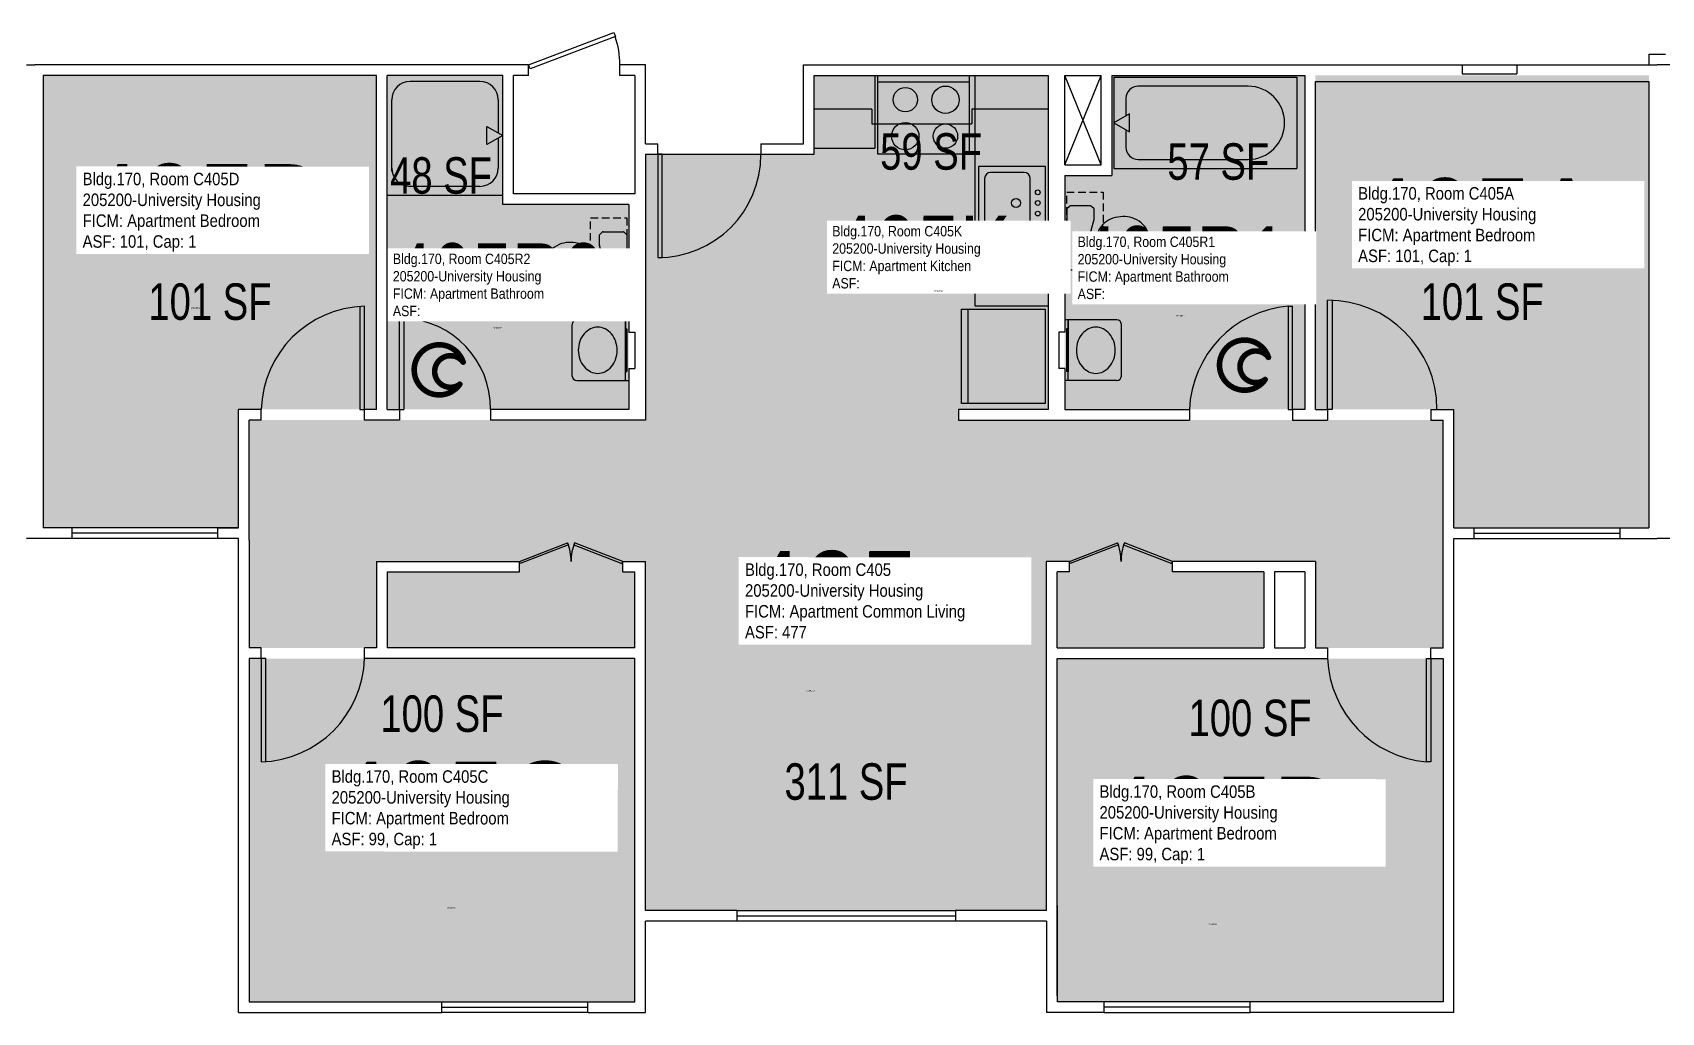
# Model space of a CAD drawing. Header units: inches. Extents: x -84 to 3020, y -51 to 1653.
# Drawn here: x 1476 to 2012, y -51 to 271 of the extents above; entities that cross this region are included whole.
import ezdxf
from ezdxf.enums import TextEntityAlignment as Align

# ---------------------------------------------------------------- set-up
doc = ezdxf.new("R2010")
doc.units = ezdxf.units.IN
doc.header["$LTSCALE"] = 10
doc.header["$MEASUREMENT"] = 0
doc.linetypes.add('DASHED2', pattern=[0.375, 0.25, -0.125])
doc.layers.get('0').update_dxf_attribs({"linetype": 'CONTINUOUS'})
for name, color, linetype in [('A-DOOR', 2, 'CONTINUOUS'), ('A-FLOR', 3, 'CONTINUOUS'), ('A-GLAZ', 1, 'CONTINUOUS'), ('A-IDEN-ICON', 4, 'CONTINUOUS'), ('A-IDEN-RNUM', 7, 'CONTINUOUS'), ('A-IDEN-SNUM', 4, 'CONTINUOUS'), ('A-IDEN-VNUM', 4, 'CONTINUOUS'), ('A-WALL', 5, 'CONTINUOUS'), ('AREA-TEXT', 3, 'CONTINUOUS'), ('P-SANR-FIXT', 2, 'CONTINUOUS'), ('Rooms-Category-Color', 7, 'CONTINUOUS'), ('Rooms-College-Color', 7, 'CONTINUOUS'), ('Rooms-Department-Color', 7, 'CONTINUOUS'), ('Rooms-Division-Color', 7, 'CONTINUOUS'), ('Rooms-Information', 7, 'CONTINUOUS')]:
    doc.layers.add(name, color=color, linetype=linetype)
doc.styles.add('CP_AREA', font='arial.ttf', dxfattribs={"height": 15})
doc.styles.add('CP_ROOMSNUMBER', font='arial.ttf', dxfattribs={"height": 1})
doc.styles.add('CP_ROOMVNUMBER', font='arial.ttf', dxfattribs={"width": 0.85, "height": 0.075})

# ---------------------------------------------------------------- blocks, each defined once
blk = doc.blocks.new('CPBATH')
at = {"color": 0, "linetype": 'ByBlock', "const_width": 0.0127}
for points in [[(0.0571, 0.0168, 0.861492), (-0.0551, 0, 1)], [(0.0571, 0.0168, 0.729002), (-0.0084, -0.0042, 1)], [(-0.0551, 0, 0.726902), (0.0487, -0.0337, 1)], [(-0.0084, -0.0042, 0.609468), (0.0487, -0.0337, 1)]]:
    blk.add_lwpolyline(points, format="xyb", dxfattribs=at)
at = {"color": 0, "linetype": 'ByBlock', "const_width": 0.00637}
for points in [[(0.0544, 0.0152, 1), (0.0599, 0.0184, 1)], [(0.0459, -0.0353, 1), (0.0515, -0.0321, 1)]]:
    blk.add_lwpolyline(points, format="xyb", close=True, dxfattribs=at)

msp = doc.modelspace()

# ---------------------------------------------------------------- hatches: boundary and pattern name
at = {"layer": 'Rooms-Category-Color', "true_color": 0x728ef3}
for points in [[(1543.87, 147.01), (1589.37, 147.01), (1589.37, 257.01), (1479.62, 257.01), (1479.62, 108.01), (1543.87, 108.01)], [(1630.87, 257.01), (1630.87, 214.51), (1672.37, 214.51), (1672.37, 147.01), (1592.87, 147.01), (1592.87, 257.01)], [(1733.37, 257.01), (1810.37, 257.01), (1810.37, 147.01), (1733.37, 147.01)], [(1831.37, 257.01), (1894.87, 257.01), (1894.87, 147.01), (1815.87, 147.01), (1815.87, 224.01), (1831.37, 224.01)], [(1943.87, 108.01), (2008.12, 108.01), (2008.12, 257.01), (1898.37, 257.01), (1898.37, 147.01), (1943.87, 147.01)], [(1547.37, 68.51), (1547.37, 143.51), (1677.87, 143.51), (1677.87, 231.01), (1733.37, 231.01), (1733.37, 147.01), (1780.88, 147.01), (1780.88, 143.51), (1940.37, 143.51), (1940.37, 68.51), (1898.37, 68.51), (1898.37, 97.01), (1851.37, 97.01), (1851.37, 93.51), (1881.37, 93.51), (1881.37, 68.51), (1813.37, 68.51), (1813.37, 93.51), (1817.37, 93.51), (1817.37, 97.01), (1809.87, 97.01), (1809.87, -17.99), (1677.87, -17.99), (1677.87, 97.01), (1670.37, 97.01), (1670.37, 93.51), (1674.37, 93.51), (1674.37, 68.51), (1592.87, 68.51), (1592.87, 93.51), (1636.37, 93.51), (1636.37, 97.01), (1589.37, 97.01), (1589.37, 68.51)], [(1547.37, 65.01), (1674.37, 65.01), (1674.37, -47.99), (1547.37, -47.99)], [(1813.37, 65.01), (1940.37, 65.01), (1940.37, -47.99), (1813.37, -47.99)]]:
    msp.add_hatch(color=171, dxfattribs=at).paths.add_polyline_path(points)
at = {"layer": 'Rooms-College-Color', "true_color": 0xadadad}
for points in [[(1543.87, 147.01), (1589.37, 147.01), (1589.37, 257.01), (1479.62, 257.01), (1479.62, 108.01), (1543.87, 108.01)], [(1630.87, 257.01), (1630.87, 214.51), (1672.37, 214.51), (1672.37, 147.01), (1592.87, 147.01), (1592.87, 257.01)], [(1733.37, 257.01), (1810.37, 257.01), (1810.37, 147.01), (1733.37, 147.01)], [(1831.37, 257.01), (1894.87, 257.01), (1894.87, 147.01), (1815.87, 147.01), (1815.87, 224.01), (1831.37, 224.01)], [(1943.87, 108.01), (2008.12, 108.01), (2008.12, 257.01), (1898.37, 257.01), (1898.37, 147.01), (1943.87, 147.01)], [(1547.37, 68.51), (1547.37, 143.51), (1677.87, 143.51), (1677.87, 231.01), (1733.37, 231.01), (1733.37, 147.01), (1780.88, 147.01), (1780.88, 143.51), (1940.37, 143.51), (1940.37, 68.51), (1898.37, 68.51), (1898.37, 97.01), (1851.37, 97.01), (1851.37, 93.51), (1881.37, 93.51), (1881.37, 68.51), (1813.37, 68.51), (1813.37, 93.51), (1817.37, 93.51), (1817.37, 97.01), (1809.87, 97.01), (1809.87, -17.99), (1677.87, -17.99), (1677.87, 97.01), (1670.37, 97.01), (1670.37, 93.51), (1674.37, 93.51), (1674.37, 68.51), (1592.87, 68.51), (1592.87, 93.51), (1636.37, 93.51), (1636.37, 97.01), (1589.37, 97.01), (1589.37, 68.51)], [(1547.37, 65.01), (1674.37, 65.01), (1674.37, -47.99), (1547.37, -47.99)], [(1813.37, 65.01), (1940.37, 65.01), (1940.37, -47.99), (1813.37, -47.99)]]:
    msp.add_hatch(color=253, dxfattribs=at).paths.add_polyline_path(points)
at = {"layer": 'Rooms-Department-Color', "true_color": 0x604aed}
for points in [[(1543.87, 147.01), (1589.37, 147.01), (1589.37, 257.01), (1479.62, 257.01), (1479.62, 108.01), (1543.87, 108.01)], [(1630.87, 257.01), (1630.87, 214.51), (1672.37, 214.51), (1672.37, 147.01), (1592.87, 147.01), (1592.87, 257.01)], [(1733.37, 257.01), (1810.37, 257.01), (1810.37, 147.01), (1733.37, 147.01)], [(1831.37, 257.01), (1894.87, 257.01), (1894.87, 147.01), (1815.87, 147.01), (1815.87, 224.01), (1831.37, 224.01)], [(1943.87, 108.01), (2008.12, 108.01), (2008.12, 257.01), (1898.37, 257.01), (1898.37, 147.01), (1943.87, 147.01)], [(1547.37, 68.51), (1547.37, 143.51), (1677.87, 143.51), (1677.87, 231.01), (1733.37, 231.01), (1733.37, 147.01), (1780.88, 147.01), (1780.88, 143.51), (1940.37, 143.51), (1940.37, 68.51), (1898.37, 68.51), (1898.37, 97.01), (1851.37, 97.01), (1851.37, 93.51), (1881.37, 93.51), (1881.37, 68.51), (1813.37, 68.51), (1813.37, 93.51), (1817.37, 93.51), (1817.37, 97.01), (1809.87, 97.01), (1809.87, -17.99), (1677.87, -17.99), (1677.87, 97.01), (1670.37, 97.01), (1670.37, 93.51), (1674.37, 93.51), (1674.37, 68.51), (1592.87, 68.51), (1592.87, 93.51), (1636.37, 93.51), (1636.37, 97.01), (1589.37, 97.01), (1589.37, 68.51)], [(1547.37, 65.01), (1674.37, 65.01), (1674.37, -47.99), (1547.37, -47.99)], [(1813.37, 65.01), (1940.37, 65.01), (1940.37, -47.99), (1813.37, -47.99)]]:
    msp.add_hatch(color=173, dxfattribs=at).paths.add_polyline_path(points)
at = {"layer": 'Rooms-Division-Color', "true_color": 0x604aed}
for points in [[(1543.87, 147.01), (1589.37, 147.01), (1589.37, 257.01), (1479.62, 257.01), (1479.62, 108.01), (1543.87, 108.01)], [(1630.87, 257.01), (1630.87, 214.51), (1672.37, 214.51), (1672.37, 147.01), (1592.87, 147.01), (1592.87, 257.01)], [(1733.37, 257.01), (1810.37, 257.01), (1810.37, 147.01), (1733.37, 147.01)], [(1831.37, 257.01), (1894.87, 257.01), (1894.87, 147.01), (1815.87, 147.01), (1815.87, 224.01), (1831.37, 224.01)], [(1943.87, 108.01), (2008.12, 108.01), (2008.12, 257.01), (1898.37, 257.01), (1898.37, 147.01), (1943.87, 147.01)], [(1547.37, 68.51), (1547.37, 143.51), (1677.87, 143.51), (1677.87, 231.01), (1733.37, 231.01), (1733.37, 147.01), (1780.88, 147.01), (1780.88, 143.51), (1940.37, 143.51), (1940.37, 68.51), (1898.37, 68.51), (1898.37, 97.01), (1851.37, 97.01), (1851.37, 93.51), (1881.37, 93.51), (1881.37, 68.51), (1813.37, 68.51), (1813.37, 93.51), (1817.37, 93.51), (1817.37, 97.01), (1809.87, 97.01), (1809.87, -17.99), (1677.87, -17.99), (1677.87, 97.01), (1670.37, 97.01), (1670.37, 93.51), (1674.37, 93.51), (1674.37, 68.51), (1592.87, 68.51), (1592.87, 93.51), (1636.37, 93.51), (1636.37, 97.01), (1589.37, 97.01), (1589.37, 68.51)], [(1547.37, 65.01), (1674.37, 65.01), (1674.37, -47.99), (1547.37, -47.99)], [(1813.37, 65.01), (1940.37, 65.01), (1940.37, -47.99), (1813.37, -47.99)]]:
    msp.add_hatch(color=173, dxfattribs=at).paths.add_polyline_path(points)

# ---------------------------------------------------------------- linework, layer by layer
at = {"layer": 'A-DOOR'}
for p, q in [((1639.37, 260.51), (1667.44, 271.09)), ((1667.94, 269.77), (1639.87, 259.18)), ((1667.44, 271.09), (1667.94, 269.77)), ((1639.87, 259.18), (1639.37, 260.51)), ((1681.87, 231.01), (1681.87, 197.01)), ((1683.37, 231.01), (1681.87, 231.01)), ((1681.87, 231.01), (1715.87, 231.01)), ((1683.37, 197.01), (1683.37, 231.01)), ((1681.87, 197.01), (1683.37, 197.01)), ((1902.37, 147.01), (1902.37, 183.01)), ((1903.87, 183.01), (1903.87, 147.01)), ((1583.87, 181.01), (1583.87, 147.01)), ((1585.37, 147.01), (1585.37, 181.01)), ((1596.87, 177.01), (1598.37, 177.01)), ((1596.87, 147.01), (1596.87, 177.01)), ((1598.37, 177.01), (1598.37, 147.01)), ((1889.37, 181.01), (1890.87, 181.01)), ((1889.37, 181.01), (1889.37, 147.01)), ((1890.87, 147.01), (1890.87, 181.01)), ((1583.87, 147.01), (1585.37, 147.01)), ((1596.87, 147.01), (1598.37, 147.01)), ((1889.37, 147.01), (1890.87, 147.01)), ((1903.87, 147.01), (1902.37, 147.01)), ((1636.37, 97.01), (1652.24, 103.09)), ((1652.5, 102.43), (1636.63, 96.34)), ((1652.24, 103.09), (1652.5, 102.43)), ((1654.5, 103.09), (1654.24, 102.43)), ((1654.24, 102.43), (1670.12, 96.34)), ((1670.37, 97.01), (1654.5, 103.09)), ((1817.37, 97.01), (1833.24, 103.09)), ((1833.5, 102.43), (1817.63, 96.34)), ((1833.24, 103.09), (1833.5, 102.43)), ((1835.5, 103.09), (1835.24, 102.43)), ((1835.24, 102.43), (1851.12, 96.34)), ((1851.37, 97.01), (1835.5, 103.09)), ((1636.63, 96.34), (1636.37, 97.01)), ((1670.12, 96.34), (1670.37, 97.01)), ((1817.63, 96.34), (1817.37, 97.01)), ((1851.12, 96.34), (1851.37, 97.01)), ((1552.87, 65.01), (1551.37, 65.01)), ((1551.37, 65.01), (1551.37, 31.01)), ((1552.87, 31.01), (1552.87, 65.01)), ((1934.87, 31.01), (1934.87, 65.01)), ((1934.87, 65.01), (1936.37, 65.01)), ((1936.37, 65.01), (1936.37, 31.01)), ((1936.37, 31.01), (1934.87, 31.01))]:
    msp.add_line(p, q, dxfattribs=at)
for centre, radius, start, end in [((1642.18, 260.87), 27.2, 359.2241, 19.0522), ((1681.87, 231.01), 34, 270, 360), ((1902.37, 147.01), 36, 360, 90), ((1586.33, 146.04), 34.97, 91.5758, 178.4242), ((1597.1, 147.26), 29.77, 359.5103, 87.5521), ((1892.48, 145.5), 35.64, 94.9983, 177.5861), ((1636.37, 97.01), 17, 360, 20.9775), ((1670.37, 97.01), 17, 159.0225, 180), ((1817.37, 97.01), 17, 360, 20.9775), ((1851.37, 97.01), 17, 159.0225, 180), ((1550.41, 65.97), 34.97, 271.5758, 358.4242), ((1938.01, 66.54), 35.67, 182.4645, 264.9512)]:
    msp.add_arc(centre, radius, start, end, dxfattribs=at)
at = {"layer": 'A-FLOR'}
for p, q in [((1815.87, 227.51), (1827.87, 257.01)), ((1827.87, 227.51), (1815.87, 257.01))]:
    msp.add_line(p, q, dxfattribs=at)
at = {"layer": 'A-GLAZ'}
for p, q in [((1537.12, 108.01), (1489.12, 108.01)), ((1950.62, 108.01), (1998.62, 108.01)), ((1537.12, 106.26), (1489.12, 106.26)), ((1537.12, 104.51), (1489.12, 104.51)), ((1950.62, 106.26), (1998.62, 106.26)), ((1950.62, 104.51), (1998.62, 104.51)), ((1707.87, -17.99), (1779.87, -17.99)), ((1707.87, -19.74), (1779.87, -19.74)), ((1779.87, -21.49), (1707.87, -21.49)), ((1610.87, -47.99), (1658.87, -47.99)), ((1876.87, -47.99), (1828.87, -47.99)), ((1610.87, -49.74), (1658.87, -49.74)), ((1658.87, -51.49), (1610.87, -51.49)), ((1876.87, -49.74), (1828.87, -49.74)), ((1828.87, -51.49), (1876.87, -51.49))]:
    msp.add_line(p, q, dxfattribs=at)
at = {"layer": 'A-WALL'}
for p, q in [((2008.12, 264.01), (2008.12, 260.51)), ((2008.12, 264.01), (2013.62, 264.01)), ((1474.12, 260.51), (1476.87, 260.51)), ((1639.37, 260.51), (1476.87, 260.51)), ((1639.37, 257.01), (1639.37, 260.51)), ((1669.37, 257.01), (1669.37, 260.51)), ((1677.87, 260.51), (1669.37, 260.51)), ((1677.87, 234.51), (1677.87, 260.51)), ((1729.87, 234.51), (1729.87, 260.51)), ((1729.87, 260.51), (1946.62, 260.51)), ((1946.62, 260.51), (1964.62, 260.51)), ((1946.62, 260.51), (1946.62, 257.51)), ((1946.62, 257.51), (1964.62, 257.51)), ((1964.62, 260.51), (2010.87, 260.51)), ((1964.62, 260.51), (1964.62, 257.51)), ((2057.12, 260.51), (2010.87, 260.51)), ((1479.62, 257.01), (1479.62, 108.01)), ((1589.37, 257.01), (1479.62, 257.01)), ((1589.37, 147.01), (1589.37, 257.01)), ((1630.87, 257.01), (1592.87, 257.01)), ((1592.87, 147.01), (1592.87, 257.01)), ((1630.87, 214.51), (1630.87, 257.01)), ((1639.37, 257.01), (1634.37, 257.01)), ((1634.37, 218.01), (1634.37, 257.01)), ((1674.37, 257.01), (1669.37, 257.01)), ((1674.37, 257.01), (1674.37, 218.01)), ((1733.37, 257.01), (1810.37, 257.01)), ((1733.37, 231.01), (1733.37, 257.01)), ((1810.37, 257.01), (1810.37, 147.01)), ((1815.87, 257.01), (1827.87, 257.01)), ((1815.87, 227.51), (1815.87, 257.01)), ((1827.87, 227.51), (1827.87, 257.01)), ((1831.37, 257.01), (1894.87, 257.01)), ((1831.37, 257.01), (1831.37, 224.01)), ((1894.87, 257.01), (1894.87, 147.01)), ((1898.37, 255.01), (2008.12, 255.01)), ((1898.37, 147.01), (1898.37, 255.01)), ((2008.12, 255.01), (2008.12, 108.01)), ((1677.87, 234.51), (1681.87, 234.51)), ((1677.87, 231.01), (1677.87, 143.51)), ((1677.87, 231.01), (1681.87, 231.01)), ((1681.87, 231.01), (1681.87, 234.51)), ((1715.87, 234.51), (1729.87, 234.51)), ((1715.87, 234.51), (1715.87, 231.01)), ((1715.87, 231.01), (1733.37, 231.01)), ((1815.87, 227.51), (1827.87, 227.51)), ((1815.87, 224.01), (1831.37, 224.01)), ((1815.87, 224.01), (1815.87, 172.51)), ((1672.37, 214.51), (1630.87, 214.51)), ((1674.37, 218.01), (1634.37, 218.01)), ((1672.37, 214.51), (1672.37, 172.51)), ((1672.37, 172.51), (1674.37, 172.51)), ((1674.37, 172.51), (1674.37, 160.51)), ((1815.87, 172.51), (1813.86, 172.51)), ((1813.86, 172.51), (1813.86, 160.51)), ((1672.37, 160.51), (1672.37, 147.01)), ((1672.37, 160.51), (1674.37, 160.51)), ((1815.87, 160.51), (1813.86, 160.51)), ((1815.87, 160.51), (1815.87, 147.01)), ((1551.37, 147.01), (1543.87, 147.01)), ((1543.87, 108.01), (1543.87, 147.01)), ((1551.37, 143.51), (1551.37, 147.01)), ((1585.37, 143.51), (1585.37, 147.01)), ((1589.37, 147.01), (1585.37, 147.01)), ((1592.87, 147.01), (1596.87, 147.01)), ((1596.87, 147.01), (1596.87, 143.51)), ((1596.87, 147.01), (1596.87, 143.51)), ((1626.87, 147.01), (1626.87, 143.51)), ((1672.37, 147.01), (1626.87, 147.01)), ((1780.88, 147.01), (1780.88, 143.51)), ((1810.37, 147.01), (1780.88, 147.01)), ((1815.87, 147.01), (1856.87, 147.01)), ((1833.5, 147.01), (1852.87, 147.01)), ((1856.87, 147.01), (1856.87, 143.51)), ((1890.87, 147.01), (1890.87, 143.51)), ((1894.87, 147.01), (1890.87, 147.01)), ((1898.37, 147.01), (1902.37, 147.01)), ((1902.37, 147.01), (1902.37, 143.51)), ((1902.37, 147.01), (1902.37, 143.51)), ((1936.37, 147.01), (1936.37, 143.51)), ((1936.37, 147.01), (1943.87, 147.01)), ((1943.87, 108.01), (1943.87, 147.01)), ((1551.37, 143.51), (1547.37, 143.51)), ((1547.37, 104.01), (1547.37, 143.51)), ((1596.87, 143.51), (1585.37, 143.51)), ((1677.87, 143.51), (1626.87, 143.51)), ((1780.88, 143.51), (1810.37, 143.51)), ((1810.37, 143.51), (1856.87, 143.51)), ((1890.87, 143.51), (1902.37, 143.51)), ((1936.37, 143.51), (1940.37, 143.51)), ((1940.37, 104.51), (1940.37, 143.51)), ((1489.12, 108.01), (1479.62, 108.01)), ((1489.12, 104.51), (1489.12, 108.01)), ((1537.12, 108.01), (1543.87, 108.01)), ((1543.87, 108.01), (1537.12, 108.01)), ((1537.12, 104.51), (1537.12, 108.01)), ((1943.87, 108.01), (1950.62, 108.01)), ((1950.62, 104.51), (1950.62, 108.01)), ((1998.62, 108.01), (2008.12, 108.01)), ((1998.62, 104.51), (1998.62, 108.01)), ((1476.87, 104.51), (1474.12, 104.51)), ((1489.12, 104.51), (1476.87, 104.51)), ((1543.87, 104.51), (1537.12, 104.51)), ((1543.87, -51.49), (1543.87, 104.51)), ((1547.37, 104.01), (1547.37, 68.51)), ((1943.87, -51.49), (1943.87, 104.51)), ((1943.87, 104.51), (1950.62, 104.51)), ((1998.62, 104.51), (2010.87, 104.51)), ((2023.12, 104.51), (2010.87, 104.51)), ((1589.37, 97.01), (1636.37, 97.01)), ((1589.37, 97.01), (1589.37, 68.51)), ((1636.37, 93.51), (1636.37, 97.01)), ((1670.37, 93.51), (1670.37, 97.01)), ((1670.37, 97.01), (1677.87, 97.01)), ((1677.87, -17.99), (1677.87, 97.01)), ((1817.37, 97.01), (1809.87, 97.01)), ((1809.87, -17.99), (1809.87, 97.01)), ((1817.37, 93.51), (1817.37, 97.01)), ((1851.37, 93.51), (1851.37, 97.01)), ((1898.37, 97.01), (1851.37, 97.01)), ((1898.37, 97.01), (1898.37, 68.51)), ((1592.87, 93.51), (1636.37, 93.51)), ((1592.87, 93.51), (1592.87, 68.51)), ((1670.37, 93.51), (1674.37, 93.51)), ((1674.37, 68.51), (1674.37, 93.51)), ((1817.37, 93.51), (1813.37, 93.51)), ((1813.37, 68.51), (1813.37, 93.51)), ((1881.37, 93.51), (1851.37, 93.51)), ((1881.37, 93.51), (1881.37, 68.51)), ((1884.87, 93.51), (1884.87, 68.51)), ((1894.87, 93.51), (1884.87, 93.51)), ((1894.87, 93.51), (1894.87, 68.51)), ((1551.37, 68.51), (1547.37, 68.51)), ((1547.37, 65.01), (1547.37, -47.99)), ((1551.37, 65.01), (1547.37, 65.01)), ((1551.37, 65.01), (1551.37, 68.51)), ((1585.37, 65.01), (1585.37, 68.51)), ((1589.37, 68.51), (1585.37, 68.51)), ((1674.37, 65.01), (1585.37, 65.01)), ((1674.37, 68.51), (1592.87, 68.51)), ((1674.37, -16.24), (1674.37, 65.01)), ((1813.37, 68.51), (1881.37, 68.51)), ((1813.37, 65.01), (1902.37, 65.01)), ((1813.37, -16.24), (1813.37, 65.01)), ((1884.87, 68.51), (1894.87, 68.51)), ((1898.37, 68.51), (1902.37, 68.51)), ((1902.37, 68.51), (1902.37, 65.01)), ((1936.37, 68.51), (1940.37, 68.51)), ((1936.37, 65.01), (1936.37, 68.51)), ((1936.37, 65.01), (1940.37, 65.01)), ((1940.37, 65.01), (1940.37, -47.99)), ((1674.37, -47.99), (1674.37, -16.24)), ((1707.87, -17.99), (1677.87, -17.99)), ((1707.87, -17.99), (1707.87, -21.49)), ((1809.87, -17.99), (1779.87, -17.99)), ((1779.87, -17.99), (1779.87, -21.49)), ((1813.37, -16.24), (1813.37, -47.99)), ((1813.37, -45.99), (1813.37, -16.24)), ((1707.87, -21.49), (1677.87, -21.49)), ((1677.87, -51.49), (1677.87, -21.49)), ((1809.87, -21.49), (1779.87, -21.49)), ((1547.37, -47.99), (1610.87, -47.99)), ((1610.87, -51.49), (1610.87, -47.99)), ((1658.87, -47.99), (1674.37, -47.99)), ((1658.87, -51.49), (1658.87, -47.99)), ((1828.87, -47.99), (1813.37, -47.99)), ((1828.87, -51.49), (1828.87, -47.99)), ((1940.37, -47.99), (1876.87, -47.99)), ((1876.87, -51.49), (1876.87, -47.99)), ((1543.87, -51.49), (1610.87, -51.49)), ((1658.87, -51.49), (1677.87, -51.49)), ((1828.87, -51.49), (1809.87, -51.49)), ((1943.87, -51.49), (1876.87, -51.49))]:
    msp.add_line(p, q, dxfattribs=at)
at = {"layer": 'A-WALL', "linetype": 'Continuous'}
for p, q in [((1940.37, 68.51), (1940.37, 104.51)), ((1809.87, -21.49), (1809.87, -51.49))]:
    msp.add_line(p, q, dxfattribs=at)
at = {"layer": 'P-SANR-FIXT'}
for p, q in [((1623.37, 254.97), (1600.37, 254.97)), ((1754.37, 231.01), (1754.37, 257.01)), ((1754.37, 254.93), (1784.37, 254.93)), ((1784.37, 257.01), (1784.37, 231.01)), ((1786.37, 181.01), (1786.37, 257.01)), ((1832, 256.38), (1892.25, 256.38)), ((1832, 256.38), (1832, 226.38)), ((1876.18, 253.43), (1840.03, 253.43)), ((1892.25, 256.38), (1892.25, 226.38)), ((1594.37, 225.47), (1594.37, 248.97)), ((1629.37, 248.97), (1629.37, 238.09)), ((1836.01, 249.41), (1836.01, 243.7)), ((1752.37, 245.93), (1733.37, 245.93)), ((1752.37, 245.93), (1752.37, 241.01)), ((1785.3, 245.93), (1785.3, 241.01)), ((1810.37, 245.93), (1785.3, 245.93)), ((1837.19, 244.38), (1832, 241.38)), ((1832, 241.38), (1837.19, 238.38)), ((1837.19, 238.38), (1837.19, 244.38)), ((1625.68, 240.22), (1630.87, 237.22)), ((1625.68, 234.22), (1625.68, 240.22)), ((1630.87, 237.22), (1625.68, 234.22)), ((1629.37, 236.36), (1629.37, 226.47)), ((1752.37, 241.01), (1785.3, 241.01)), ((1836.01, 239.06), (1836.01, 233.35)), ((1733.37, 233.01), (1753.37, 233.01)), ((1784.37, 231.01), (1754.37, 231.01)), ((1809.47, 227.05), (1787.47, 227.05)), ((1787.47, 227.05), (1787.47, 203.05)), ((1809.47, 203.05), (1809.47, 227.05)), ((1832, 226.38), (1892.25, 226.38)), ((1840.03, 229.33), (1876.18, 229.33)), ((1623.37, 220.47), (1600.37, 220.47)), ((1789.47, 223.05), (1789.47, 207.05)), ((1802.47, 225.05), (1791.47, 225.05)), ((1804.47, 207.05), (1804.47, 223.05)), ((1592.87, 217.51), (1630.87, 217.51)), ((1817.37, 213.88), (1816.5, 213.01)), ((1816.5, 213.01), (1816.5, 194.18)), ((1824.32, 214.01), (1817.67, 214.01)), ((1824.51, 206.06), (1825.5, 209.51)), ((1825.5, 213.01), (1824.62, 213.88)), ((1825.5, 209.51), (1825.5, 213.01)), ((1662.75, 204.51), (1663.62, 205.38)), ((1662.75, 201.06), (1662.75, 204.51)), ((1663.92, 205.51), (1670.57, 205.51)), ((1670.87, 205.38), (1671.75, 204.51)), ((1671.75, 204.51), (1671.75, 185.68)), ((1802.47, 205.05), (1791.47, 205.05)), ((1824.5, 201.06), (1824.5, 205.95)), ((1663.73, 197.56), (1662.76, 200.95)), ((1809.47, 203.05), (1787.47, 203.05)), ((1825.5, 197.51), (1824.51, 200.95)), ((1663.75, 192.56), (1663.75, 197.45)), ((1816.62, 193.88), (1817.5, 193.01)), ((1817.5, 193.01), (1824.5, 193.01)), ((1824.5, 193.01), (1825.37, 193.88)), ((1825.5, 194.18), (1825.5, 197.51)), ((1662.75, 185.68), (1662.75, 188.95)), ((1662.76, 189.06), (1663.73, 192.45)), ((1663.75, 184.51), (1662.87, 185.38)), ((1670.57, 184.51), (1663.75, 184.51)), ((1671.62, 185.38), (1670.87, 184.63)), ((1781.87, 180.01), (1809.37, 180.01)), ((1781.87, 149.01), (1781.87, 180.01)), ((1784.12, 149.01), (1784.12, 180.01)), ((1810.37, 181.01), (1786.37, 181.01)), ((1809.37, 180.01), (1809.37, 149.01)), ((1653.75, 158.01), (1653.75, 175.01)), ((1655.25, 176.51), (1672.37, 176.51)), ((1671.25, 156.51), (1671.25, 176.51)), ((1671.25, 176.51), (1671.25, 159.51)), ((1671.25, 173.51), (1671.75, 173.51)), ((1671.75, 173.51), (1671.75, 159.51)), ((1832.98, 176.51), (1815.86, 176.51)), ((1816.98, 173.51), (1816.48, 173.51)), ((1816.48, 173.51), (1816.48, 159.51)), ((1816.98, 156.51), (1816.98, 176.51)), ((1816.98, 176.51), (1816.98, 159.51)), ((1834.48, 158.01), (1834.48, 175.01)), ((1655.25, 156.51), (1672.37, 156.51)), ((1671.25, 159.51), (1671.75, 159.51)), ((1832.98, 156.51), (1815.86, 156.51)), ((1816.98, 159.51), (1816.48, 159.51)), ((1809.37, 149.01), (1781.87, 149.01))]:
    msp.add_line(p, q, dxfattribs=at)
at = {"layer": 'P-SANR-FIXT', "linetype": 'Continuous'}
msp.add_line((1753.37, 257.01), (1753.37, 233.01), dxfattribs=at)
at = {"layer": 'P-SANR-FIXT', "linetype": 'DASHED2'}
for p, q in [((1816.5, 188.59), (1816.5, 218.59)), ((1816.5, 218.59), (1828.5, 218.59)), ((1828.5, 218.59), (1828.5, 188.59)), ((1659.75, 180.09), (1659.75, 210.09)), ((1659.75, 210.09), (1671.75, 210.09)), ((1671.75, 210.09), (1671.75, 180.09)), ((1828.5, 188.59), (1816.5, 188.59)), ((1671.75, 180.09), (1659.75, 180.09))]:
    msp.add_line(p, q, dxfattribs=at)
at = {"layer": 'P-SANR-FIXT'}
for centre, radius in [((1763.37, 249), 4), ((1776.59, 249), 4.5), ((1763.37, 237.01), 4.5), ((1776.59, 237.01), 4), ((1799.84, 215.01), 1.5), ((1806.97, 218.5), 0.791), ((1806.97, 215), 0.791), ((1806.97, 211.5), 0.791)]:
    msp.add_circle(centre, radius, dxfattribs=at)
for centre, radius, start, end in [((1600.37, 248.97), 6, 90, 180), ((1623.37, 248.97), 6, 360, 90), ((1840.03, 249.41), 4.02, 90, 180), ((1876.18, 241.38), 12.05, 270, 90), ((1840.03, 233.35), 4.02, 180, 270), ((1600.37, 226.47), 6, 180, 270), ((1623.37, 226.47), 6, 270, 360), ((1791.47, 223.05), 2, 90, 180), ((1802.47, 223.05), 2, 360, 90), ((1817.67, 213.59), 0.418, 90, 135), ((1824.32, 213.59), 0.418, 45, 90), ((1834.45, 201.82), 8.59, 108.8354, 129.4725), ((1835, 200.21), 10.29, 90, 108.8354), ((1835.52, 202.65), 7.87, 71.1646, 93.7754), ((1835.01, 201.18), 9.43, 50.5275, 71.1646), ((1663.92, 205.09), 0.418, 90, 135), ((1670.57, 205.09), 0.418, 45, 90), ((1791.47, 207.05), 2, 180, 270), ((1802.47, 207.05), 2, 270, 360), ((1824.92, 205.95), 0.418, 164.0546, 180), ((1832.3, 203.51), 5.8, 153.2988, 180), ((1833.6, 202.85), 7.26, 129.4725, 153.2988), ((1836.39, 202.85), 7.26, 26.7012, 50.5275), ((1837.69, 203.51), 5.8, 360, 26.7012), ((1651.85, 194.35), 7.26, 129.4725, 153.2988), ((1653.23, 192.68), 9.43, 108.8354, 129.4725), ((1652.73, 194.15), 7.87, 86.2246, 108.8354), ((1653.25, 191.71), 10.29, 71.1646, 90), ((1653.8, 193.32), 8.59, 50.5275, 71.1646), ((1654.64, 194.35), 7.26, 26.7012, 50.5275), ((1663.17, 201.06), 0.418, 180, 195.9454), ((1824.92, 201.06), 0.418, 180, 195.9454), ((1832.3, 203.51), 5.8, 180, 206.7012), ((1833.6, 204.16), 7.26, 206.7012, 230.5275), ((1834.45, 205.19), 8.59, 230.5275, 251.1646), ((1835.55, 205.19), 8.59, 288.8354, 309.4725), ((1836.39, 204.16), 7.26, 309.4725, 333.2988), ((1837.69, 203.51), 5.8, 333.2988, 360), ((1650.55, 195.01), 5.8, 153.2988, 180), ((1650.55, 195.01), 5.8, 180, 206.7012), ((1655.94, 195.01), 5.8, 360, 26.7012), ((1655.94, 195.01), 5.8, 333.2988, 360), ((1663.33, 197.45), 0.418, 360, 15.9454), ((1816.92, 194.18), 0.418, 180, 225), ((1825.08, 194.18), 0.418, 315, 360), ((1835, 206.8), 10.29, 251.1646, 270), ((1835, 206.8), 10.29, 270, 288.8354), ((1651.85, 195.66), 7.26, 206.7012, 230.5275), ((1652.7, 196.69), 8.59, 230.5275, 251.1646), ((1653.25, 198.3), 10.29, 251.1646, 270), ((1653.25, 198.3), 10.29, 270, 288.8354), ((1653.8, 196.69), 8.59, 288.8354, 309.4725), ((1654.64, 195.66), 7.26, 309.4725, 333.2988), ((1663.33, 192.56), 0.418, 344.0546, 360), ((1663.17, 185.68), 0.418, 180, 225), ((1670.57, 184.92), 0.418, 270, 315), ((1671.33, 185.68), 0.418, 315, 360), ((1655.25, 175.01), 1.5, 90, 180), ((1663.48, 166.95), 7.65, 139.8991, 160.7706), ((1662.67, 167.63), 6.59, 116.1916, 139.8991), ((1662.15, 168.69), 5.42, 90, 116.1916), ((1662.15, 168.69), 5.42, 63.8084, 90), ((1661.63, 167.63), 6.59, 40.1009, 63.8084), ((1660.82, 166.95), 7.65, 19.2294, 40.1009), ((1827.41, 166.95), 7.65, 139.8991, 160.7706), ((1826.6, 167.63), 6.59, 116.1916, 139.8991), ((1826.08, 168.69), 5.42, 90, 116.1916), ((1826.08, 168.69), 5.42, 63.8084, 90), ((1825.57, 167.63), 6.59, 40.1009, 63.8084), ((1824.76, 166.95), 7.65, 19.2294, 40.1009), ((1832.98, 175.01), 1.5, 360, 90), ((1664.75, 166.51), 9, 160.7706, 180), ((1664.75, 166.51), 9, 180, 199.2294), ((1659.54, 166.51), 9, 360, 19.2294), ((1659.54, 166.51), 9, 340.7706, 360), ((1828.69, 166.51), 9, 160.7706, 180), ((1828.69, 166.51), 9, 180, 199.2294), ((1823.48, 166.51), 9, 360, 19.2294), ((1823.48, 166.51), 9, 340.7706, 360), ((1663.48, 166.06), 7.65, 199.2294, 220.1009), ((1662.67, 165.38), 6.59, 220.1009, 243.8084), ((1661.63, 165.38), 6.59, 296.1916, 319.8991), ((1660.82, 166.06), 7.65, 319.8991, 340.7706), ((1827.41, 166.06), 7.65, 199.2294, 220.1009), ((1826.6, 165.38), 6.59, 220.1009, 243.8084), ((1825.57, 165.38), 6.59, 296.1916, 319.8991), ((1824.76, 166.06), 7.65, 319.8991, 340.7706), ((1655.25, 158.01), 1.5, 180, 270), ((1662.15, 164.32), 5.42, 243.8084, 270), ((1662.15, 164.32), 5.42, 270, 296.1916), ((1826.08, 164.32), 5.42, 243.8084, 270), ((1826.08, 164.32), 5.42, 270, 296.1916), ((1832.98, 158.01), 1.5, 270, 360)]:
    msp.add_arc(centre, radius, start, end, dxfattribs=at)

# ---------------------------------------------------------------- block references
at = {"layer": 'A-IDEN-ICON', "xscale": 144.0000000054812, "yscale": 144.0000000054812, "zscale": 144.0000000054812, "rotation": 0.9568004009583855}
for p in [(1609.66, 160.05), (1874.72, 161.6)]:
    msp.add_blockref('CPBATH', p, dxfattribs=at)

# ---------------------------------------------------------------- texts
at = {"layer": 'A-IDEN-RNUM', "style": 'CP_ROOMSNUMBER'}
for s, p in [('0405-K0', (1772.89, 185.84)), ('0405-R1', (1852.61, 177.68)), ('0405-R2', (1627.74, 173.67))]:
    msp.add_text(s, height=0.36, dxfattribs=at).set_placement(p)
for s, rotation, p in [('0405-D0', 359.98, (1528.31, 180.23)), ('0405-A0', 359.9761, (1948.88, 176.92)), ('0405-00', 359.98, (1730.65, 54.24)), ('0405-C0', 359.9761, (1612.48, -17.27)), ('0405-B0', 359.98, (1863.19, -22.63))]:
    msp.add_text(s, height=0.36, rotation=rotation, dxfattribs=at).set_placement(p)
at = {"layer": 'A-IDEN-SNUM', "style": 'CP_ROOMSNUMBER'}
for s, p in [('1700C405K0', (1772.89, 185.84)), ('1700C405R1', (1852.61, 177.68)), ('1700C405R2', (1627.74, 173.67))]:
    msp.add_text(s, height=0.36, dxfattribs=at).set_placement(p)
for s, rotation, p in [('1700C405D0', 359.98, (1528.31, 180.23)), ('1700C405A0', 359.9761, (1948.88, 176.92)), ('1700C40500', 359.98, (1730.65, 54.24)), ('1700C405C0', 359.9761, (1612.48, -17.27)), ('1700C405B0', 359.98, (1863.19, -22.63))]:
    msp.add_text(s, height=0.36, rotation=rotation, dxfattribs=at).set_placement(p)
at = {"layer": 'A-IDEN-VNUM', "style": 'CP_ROOMVNUMBER', "width": 0.85}
for s, rotation, p in [('405D', 359.9761, (1492.59, 199.03)), ('405A', 359.9801, (1912.42, 194.29)), ('405', 359.9761, (1710.61, 71.59)), ('405C', 359.9761, (1574.53, 2.31)), ('405B', 359.9761, (1827.29, -2.65))]:
    msp.add_text(s, height=28.8, rotation=rotation, dxfattribs=at).set_placement(p)
at = {"layer": 'A-IDEN-VNUM', "style": 'CP_ROOMVNUMBER'}
for s, width, p in [('405K', 0.75, (1739.33, 186.8, 0)), ('405R1', 0.7, (1820.1, 183.3)), ('405R2', 0.7, (1594.71, 177.68))]:
    msp.add_text(s, height=24, dxfattribs=dict(at, width=width)).set_placement(p)
at = {"layer": 'AREA-TEXT', "style": 'CP_AREA', "width": 0.75}
for s, p in [('59 SF', (1771.87, 231.95)), ('57 SF', (1866.4, 228.64)), ('48 SF', (1610.57, 224.05)), ('101 SF', (1534.5, 182.51)), ('101 SF', (1953.25, 182.51)), ('100 SF', (1610.87, 46.87)), ('100 SF', (1876.87, 45.47)), ('311 SF', (1743.87, 24.52))]:
    msp.add_text(s, height=12, dxfattribs=at).set_placement(p, align=Align.MIDDLE_CENTER)

# ---------------------------------------------------------------- next in the draw order: texts
at = {"layer": 'Rooms-Information', "char_height": 4.1143, "width": 92.16, "attachment_point": 7, "style": 'CP_ROOMVNUMBER', "bg_fill": 3, "box_fill_scale": 1.5, "bg_fill_color": 256, "bg_fill_true_color": 13158600, "bg_fill_transparency": 0}
for s, insert, rotation in [('Bldg.170, Room C405D^M^J205200-University Housing^M^JFICM: Apartment Bedroom^M^JASF: 101, Cap: 1', (1492.59, 199.03), 359.9761), ('Bldg.170, Room C405A^M^J205200-University Housing^M^JFICM: Apartment Bedroom^M^JASF: 101, Cap: 1', (1912.42, 194.29), 359.9801), ('Bldg.170, Room C405^M^J205200-University Housing^M^JFICM: Apartment Common Living^M^JASF: 477', (1710.61, 71.59), 359.9761), ('Bldg.170, Room C405C^M^J205200-University Housing^M^JFICM: Apartment Bedroom^M^JASF: 99, Cap: 1', (1574.53, 2.31), 359.9761), ('Bldg.170, Room C405B^M^J205200-University Housing^M^JFICM: Apartment Bedroom^M^JASF: 99, Cap: 1', (1827.29, -2.65), 359.9761)]:
    msp.add_mtext(s, dxfattribs=dict(at, insert=insert, rotation=rotation))
at = {"layer": 'Rooms-Information', "char_height": 3.4286, "width": 76.8, "attachment_point": 7, "style": 'CP_ROOMVNUMBER', "bg_fill": 3, "box_fill_scale": 1.5, "bg_fill_color": 256, "bg_fill_true_color": 13158600, "bg_fill_transparency": 0}
for s, insert in [('Bldg.170, Room C405K^M^J205200-University Housing^M^JFICM: Apartment Kitchen^M^JASF: ', (1739.33, 186.8, 0)), ('Bldg.170, Room C405R2^M^J205200-University Housing^M^JFICM: Apartment Bathroom^M^JASF: ', (1594.71, 177.68))]:
    msp.add_mtext(s, dxfattribs=dict(at, insert=insert))

# ---------------------------------------------------------------- next in the draw order: texts
at = {"layer": 'Rooms-Information', "insert": (1820.1, 183.3), "char_height": 3.4286, "width": 76.8, "attachment_point": 7, "style": 'CP_ROOMVNUMBER', "bg_fill": 3, "box_fill_scale": 1.5, "bg_fill_color": 256, "bg_fill_true_color": 13158600, "bg_fill_transparency": 0}
msp.add_mtext('Bldg.170, Room C405R1^M^J205200-University Housing^M^JFICM: Apartment Bathroom^M^JASF: ', dxfattribs=at)

doc.saveas('drawing.dxf')
